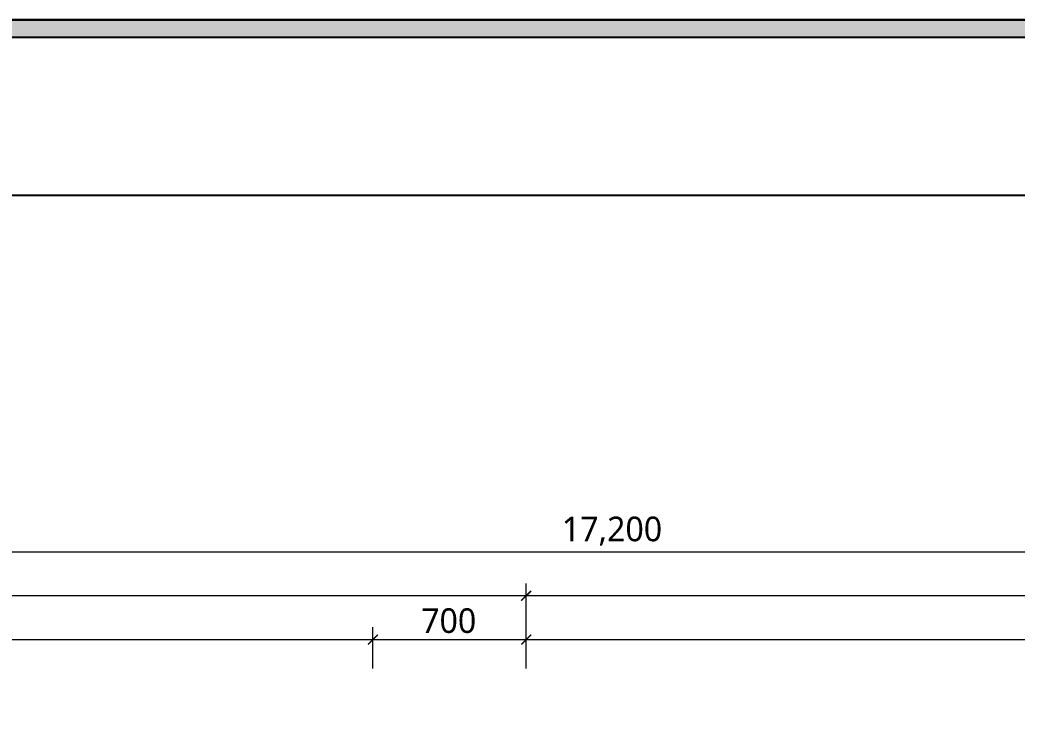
# Model space of a CAD drawing. Header units: metres. Extents: x 11578468 to 47831421, y -58341524 to -14256839.
# Drawn here: x 23841616 to 23846169, y -29077419 to -29074262 of the extents above; entities that cross this region are included whole.
import ezdxf
from ezdxf.enums import TextEntityAlignment as Align

# ---------------------------------------------------------------- set-up
doc = ezdxf.new("R2010")
doc.units = ezdxf.units.M
doc.header["$LTSCALE"] = 50
doc.header["$MEASUREMENT"] = 0
doc.layers.get('DEFPOINTS').update_dxf_attribs({"linetype": 'CONTINUOUS'})
doc.layers.add('FORM(YOURNAME)-1', color=1, linetype='CONTINUOUS')
doc.layers.add('FORM(YOURNAME)-11', color=1, linetype='CONTINUOUS')
doc.layers.add('ha', color=8, linetype='CONTINUOUS', lineweight=5)
doc.styles.add('N 맑은고딕', font='malgun.ttf')
doc.styles.add('YOURNAME', font='malgun.ttf')

# ---------------------------------------------------------------- blocks, each defined once
blk = doc.blocks.new('FORM-ELEVATION')
at = {"layer": 'FORM(YOURNAME)-11'}
h = blk.add_hatch(color=256, dxfattribs=at)
h.dxf.hatch_style = 1
h.paths.add_polyline_path([(-10309, 35708), (71691, 35708), (71691, 35508), (-10309, 35508)])
h.paths.add_polyline_path([(-10309, -21492), (71691, -21492), (71691, -21692), (-10309, -21692)])
at = {"layer": 'DEFPOINTS', "color": 158}
blk.add_lwpolyline([(-10309, -21692), (71691, -21692), (71691, 35708), (-10309, 35708)], close=True, dxfattribs=at)
at = {"layer": 'DEFPOINTS'}
blk.add_lwpolyline([(-8309, 33708), (61071, 33708), (61071, -19692), (-8309, -19692)], close=True, dxfattribs=at)
at = {"layer": 'FORM(YOURNAME)-11'}
blk.add_lwpolyline([(-10309, 35708), (71691, 35708), (71691, 35508), (-10309, 35508)], close=True, dxfattribs=at)
at = {"layer": 'FORM(YOURNAME)-11', "color": 3, "style": 'YOURNAME'}
for tag, height, p in [('1', 451, (71041, -1219)), ('2', 451, (71041, -1863)), ('3', 451, (71041, -3150)), ('4', 451, (71041, -5081)), ('5', 515, (71041, -7398)), ('6', 515, (71041, -9650)), ('7', 515, (71041, -11903)), ('8', 515, (71041, -14155)), ('9', 515, (71041, -16408)), ('10', 515, (66791, -18596)), ('11', 515, (71041, -18660)), ('12', 515, (66791, -20848)), ('13', 515, (71041, -20848))]:
    blk.add_attdef(tag, text='', height=height, dxfattribs=at).set_placement(p, align=Align.MIDDLE_RIGHT)

msp = doc.modelspace()

# ---------------------------------------------------------------- linework, layer by layer
at = {"layer": 'ha'}
for p, q in [((23835727.7, -29076692.3), (23852927.7, -29076692.3)), ((23843927.7, -29077224.8), (23843927.7, -29076836)), ((23843927.7, -29077224.8), (23843927.7, -29076836)), ((23843927.7, -29076892.3), (23838327.7, -29076892.3)), ((23852927.7, -29076892.3), (23843927.7, -29076892.3)), ((23843227.7, -29077224.8), (23843227.7, -29077036)), ((23843227.7, -29077224.8), (23843227.7, -29077036)), ((23843927.7, -29077224.8), (23843927.7, -29077036)), ((23843927.7, -29077224.8), (23843927.7, -29077036)), ((23838827.7, -29077092.3), (23843227.7, -29077092.3)), ((23843227.7, -29077092.3), (23843927.7, -29077092.3)), ((23843927.7, -29077092.3), (23851027.7, -29077092.3))]:
    msp.add_line(p, q, dxfattribs=at)
at = {"layer": 'ha', "const_width": 6.75}
for points in [[(23843950.2, -29076869.8), (23843905.2, -29076914.8)], [(23843905.2, -29076914.8), (23843950.2, -29076869.8)], [(23843205.2, -29077114.8), (23843250.2, -29077069.8)], [(23843250.2, -29077069.8), (23843205.2, -29077114.8)], [(23843905.2, -29077114.8), (23843950.2, -29077069.8)], [(23843950.2, -29077069.8), (23843905.2, -29077114.8)]]:
    msp.add_lwpolyline(points, dxfattribs=at)

# ---------------------------------------------------------------- block references
at = {"layer": 'FORM(YOURNAME)-1', "xscale": 0.4, "yscale": 0.4, "zscale": 0.4}
msp.add_blockref('FORM-ELEVATION', (23831853.2, -29088545.2), dxfattribs=at)

# ---------------------------------------------------------------- texts
at = {"layer": 'ha', "style": 'N 맑은고딕'}
for s, p in [('17,200', (23844090.2, -29076643.4)), ('700', (23843448.2, -29077062.2))]:
    msp.add_text(s, height=112.5, dxfattribs=at).set_placement(p)

doc.saveas('drawing.dxf')
